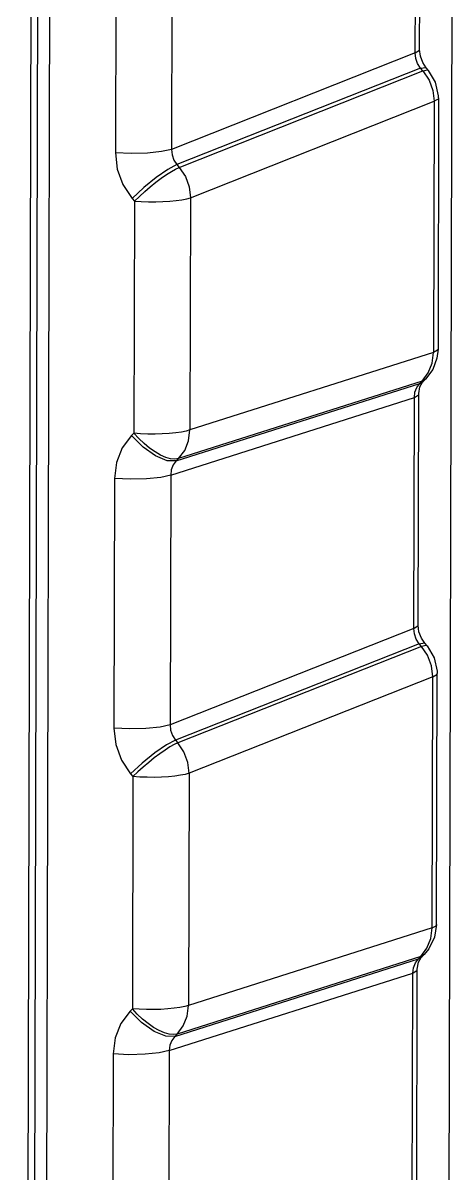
# Model space of a CAD drawing. Extents: x 2468 to 2936, y 274 to 599.
# Drawn here: x 2834.86 to 2842.95, y 484.35 to 506.07 of the extents above; entities that cross this region are included whole.
import ezdxf

# ---------------------------------------------------------------- set-up
doc = ezdxf.new("R2010")
doc.units = 0
doc.header["$LTSCALE"] = 30.734
doc.layers.get('0').update_dxf_attribs({"linetype": 'CONTINUOUS'})

# ---------------------------------------------------------------- blocks, each defined once
blk = doc.blocks.new('A$C3CCE6F4D')
at = {"color": 7, "linetype": 'Continuous'}
for p, q in [((35.321, 8.554), (35.536, 94.572)), ((35.683, 94.179), (35.468, 8.161)), ((35.969, 94.104), (35.754, 8.086)), ((44.568, 84.308), (44.582, 89.752)), ((44.671, 84.386), (44.685, 89.83)), ((37.512, 87.844), (37.498, 81.954)), ((38.836, 87.923), (38.821, 82.033)), ((45.436, 85.978), (45.284, 25.155)), ((44.568, 84.308), (38.821, 82.033)), ((44.69, 84.23), (44.671, 84.386)), ((44.748, 84.078), (44.69, 84.23)), ((44.696, 83.948), (38.949, 81.672)), ((44.751, 83.883), (44.696, 83.948)), ((44.828, 83.958), (44.748, 84.078)), ((44.751, 83.883), (44.858, 83.906)), ((44.883, 83.894), (44.828, 83.958)), ((44.858, 83.906), (44.883, 83.894)), ((39.004, 81.608), (44.751, 83.883)), ((39.27, 80.89), (45.018, 83.166)), ((45.018, 83.166), (45.003, 77.241)), ((45.121, 83.244), (45.106, 77.319)), ((45.121, 83.244), (45.119, 83.295)), ((38.949, 81.672), (39.004, 81.608)), ((37.892, 80.876), (37.947, 80.812)), ((37.947, 80.812), (37.933, 75.334)), ((39.27, 80.89), (39.257, 75.413)), ((45.003, 77.241), (39.257, 75.413)), ((45.106, 77.319), (45.082, 77.104)), ((44.982, 76.84), (44.813, 76.614)), ((45.082, 77.104), (44.982, 76.84)), ((44.733, 76.567), (38.987, 74.738)), ((44.678, 76.512), (44.733, 76.567)), ((44.733, 76.567), (44.877, 76.757)), ((44.813, 76.614), (44.733, 76.567)), ((44.758, 76.559), (44.813, 76.614)), ((38.932, 74.683), (44.678, 76.512)), ((44.548, 76.176), (44.562, 76.302)), ((44.562, 76.302), (44.606, 76.416)), ((44.606, 76.416), (44.678, 76.512)), ((44.651, 76.273), (44.681, 76.433)), ((44.678, 76.512), (44.758, 76.559)), ((44.681, 76.433), (44.741, 76.541)), ((44.741, 76.541), (44.758, 76.559)), ((38.802, 74.348), (44.548, 76.176)), ((44.534, 70.733), (44.548, 76.176)), ((44.637, 70.811), (44.651, 76.254)), ((44.651, 76.254), (44.651, 76.273)), ((37.933, 75.334), (37.878, 75.279)), ((38.987, 74.738), (38.932, 74.683)), ((37.478, 74.269), (37.464, 68.379)), ((38.802, 74.348), (38.787, 68.458)), ((44.534, 70.733), (38.787, 68.458)), ((44.656, 70.655), (44.637, 70.811)), ((44.714, 70.502), (44.656, 70.655)), ((44.663, 70.372), (38.915, 68.097)), ((44.717, 70.308), (44.663, 70.372)), ((44.794, 70.383), (44.714, 70.502)), ((44.824, 70.331), (44.717, 70.308)), ((44.849, 70.318), (44.794, 70.383)), ((44.849, 70.318), (44.824, 70.331)), ((44.717, 70.308), (38.97, 68.033)), ((44.984, 69.591), (39.237, 67.315)), ((44.969, 63.666), (44.984, 69.591)), ((45.072, 63.744), (45.087, 69.668)), ((45.085, 69.722), (45.087, 69.668)), ((38.915, 68.097), (38.97, 68.033)), ((37.858, 67.301), (37.913, 67.236)), ((37.913, 67.236), (37.9, 61.759)), ((39.237, 67.315), (39.223, 61.837)), ((44.969, 63.666), (39.223, 61.837)), ((44.937, 63.418), (44.969, 63.666)), ((45.072, 63.744), (45.025, 63.445)), ((44.845, 63.186), (44.937, 63.418)), ((45.025, 63.445), (44.892, 63.174)), ((44.699, 62.992), (38.953, 61.163)), ((44.644, 62.937), (44.699, 62.992)), ((44.699, 62.992), (44.845, 63.186)), ((44.779, 63.039), (44.699, 62.992)), ((44.724, 62.984), (44.779, 63.039)), ((44.892, 63.174), (44.779, 63.039)), ((38.898, 61.108), (44.644, 62.937)), ((44.514, 62.601), (44.528, 62.727)), ((44.528, 62.727), (44.572, 62.841)), ((44.572, 62.841), (44.644, 62.937)), ((44.617, 62.697), (44.647, 62.858)), ((44.644, 62.937), (44.724, 62.984)), ((44.647, 62.858), (44.707, 62.966)), ((44.707, 62.966), (44.724, 62.984)), ((38.768, 60.773), (44.514, 62.601)), ((44.5, 57.158), (44.514, 62.601)), ((44.603, 57.236), (44.617, 62.679)), ((44.617, 62.679), (44.617, 62.697)), ((37.9, 61.759), (37.844, 61.704)), ((38.953, 61.163), (38.898, 61.108)), ((37.445, 60.694), (37.43, 54.804)), ((38.768, 60.773), (38.753, 54.882))]:
    blk.add_line(p, q, dxfattribs=at)
for points in [[(44.568, 84.308), (44.669, 84.375), (44.671, 84.386)], [(44.696, 83.948), (44.625, 84.056), (44.581, 84.178), (44.568, 84.308)], [(44.696, 83.948), (44.819, 83.965), (44.828, 83.958)], [(44.751, 83.883), (44.894, 83.668), (44.985, 83.423), (45.018, 83.166)], [(45.119, 83.295), (45.05, 83.614), (44.883, 83.894)], [(45.121, 83.244), (45.111, 83.219), (45.018, 83.166)], [(38.821, 82.033), (38.587, 81.979), (38.254, 81.945), (37.872, 81.936), (37.498, 81.954)], [(38.821, 82.033), (38.834, 81.903), (38.878, 81.781), (38.949, 81.672)], [(37.498, 81.954), (37.543, 81.569), (37.677, 81.201), (37.892, 80.876)], [(38.949, 81.672), (38.736, 81.559), (38.461, 81.369), (38.166, 81.13), (37.892, 80.876)], [(37.947, 80.812), (38.063, 80.924), (38.189, 81.038), (38.32, 81.149), (38.451, 81.255), (38.581, 81.353), (38.705, 81.439), (38.819, 81.512), (38.919, 81.568), (39.004, 81.608)], [(39.004, 81.608), (39.148, 81.392), (39.239, 81.147), (39.27, 80.89)], [(37.947, 80.812), (38.109, 80.801), (38.28, 80.795), (38.452, 80.794), (38.621, 80.799), (38.784, 80.808), (38.935, 80.823), (39.068, 80.842), (39.181, 80.864), (39.27, 80.89)], [(44.877, 76.757), (44.969, 76.988), (45.003, 77.241)], [(45.106, 77.319), (45.096, 77.295), (45.003, 77.241)], [(44.548, 76.176), (44.649, 76.244), (44.651, 76.254)], [(37.878, 75.279), (37.662, 74.991), (37.526, 74.647), (37.478, 74.269)], [(38.932, 74.683), (38.719, 74.686), (38.445, 74.8), (38.15, 75.007), (37.878, 75.279)], [(39.257, 75.413), (39.168, 75.387), (39.054, 75.364), (38.92, 75.345), (38.769, 75.33), (38.605, 75.321), (38.436, 75.316), (38.264, 75.317), (38.094, 75.323), (37.933, 75.334)], [(38.987, 74.738), (38.902, 74.725), (38.801, 74.735), (38.687, 74.767), (38.563, 74.821), (38.433, 74.894), (38.303, 74.985), (38.173, 75.091), (38.048, 75.208), (37.933, 75.334)], [(38.987, 74.738), (39.132, 74.93), (39.224, 75.16), (39.257, 75.413)], [(38.932, 74.683), (38.86, 74.588), (38.816, 74.474), (38.802, 74.348)], [(38.802, 74.348), (38.568, 74.294), (38.235, 74.26), (37.853, 74.251), (37.478, 74.269)], [(44.534, 70.733), (44.635, 70.8), (44.637, 70.811)], [(44.663, 70.372), (44.591, 70.481), (44.548, 70.603), (44.534, 70.733)], [(44.663, 70.372), (44.785, 70.39), (44.794, 70.383)], [(44.984, 69.591), (44.951, 69.85), (44.858, 70.097), (44.717, 70.308)], [(44.849, 70.318), (45.016, 70.039), (45.085, 69.722)], [(44.984, 69.591), (45.077, 69.644), (45.087, 69.668)], [(38.787, 68.458), (38.553, 68.404), (38.22, 68.37), (37.838, 68.361), (37.464, 68.379)], [(38.787, 68.458), (38.8, 68.328), (38.844, 68.206), (38.915, 68.097)], [(37.464, 68.379), (37.509, 67.993), (37.643, 67.626), (37.858, 67.301)], [(38.915, 68.097), (38.702, 67.984), (38.428, 67.794), (38.132, 67.554), (37.858, 67.301)], [(38.97, 68.033), (38.885, 67.993), (38.784, 67.936), (38.67, 67.863), (38.546, 67.776), (38.415, 67.678), (38.284, 67.572), (38.154, 67.461), (38.029, 67.348), (37.913, 67.236)], [(39.237, 67.315), (39.205, 67.572), (39.114, 67.817), (38.97, 68.033)], [(39.237, 67.315), (39.147, 67.289), (39.034, 67.267), (38.9, 67.248), (38.748, 67.233), (38.585, 67.223), (38.416, 67.219), (38.244, 67.22), (38.074, 67.226), (37.913, 67.236)], [(44.969, 63.666), (45.062, 63.719), (45.072, 63.744)], [(44.514, 62.601), (44.615, 62.669), (44.617, 62.679)], [(37.844, 61.704), (37.628, 61.416), (37.492, 61.072), (37.445, 60.694)], [(38.898, 61.108), (38.685, 61.111), (38.411, 61.224), (38.116, 61.432), (37.844, 61.704)], [(39.223, 61.837), (39.134, 61.811), (39.02, 61.789), (38.886, 61.77), (38.735, 61.755), (38.571, 61.746), (38.402, 61.741), (38.23, 61.742), (38.061, 61.748), (37.9, 61.759)], [(38.953, 61.163), (38.868, 61.15), (38.768, 61.16), (38.653, 61.192), (38.529, 61.246), (38.4, 61.319), (38.269, 61.41), (38.139, 61.516), (38.014, 61.633), (37.9, 61.759)], [(38.953, 61.163), (39.098, 61.355), (39.19, 61.585), (39.223, 61.837)], [(38.898, 61.108), (38.826, 61.013), (38.782, 60.898), (38.768, 60.773)], [(38.768, 60.773), (38.534, 60.719), (38.201, 60.685), (37.819, 60.676), (37.445, 60.694)]]:
    blk.add_lwpolyline(points, dxfattribs=at)

msp = doc.modelspace()

# ---------------------------------------------------------------- block references
at = {"xscale": 0.8, "yscale": 0.8, "zscale": 0.8}
msp.add_blockref('A$C3CCE6F4D', (2806.602, 438.058), dxfattribs=at)

doc.saveas('drawing.dxf')
